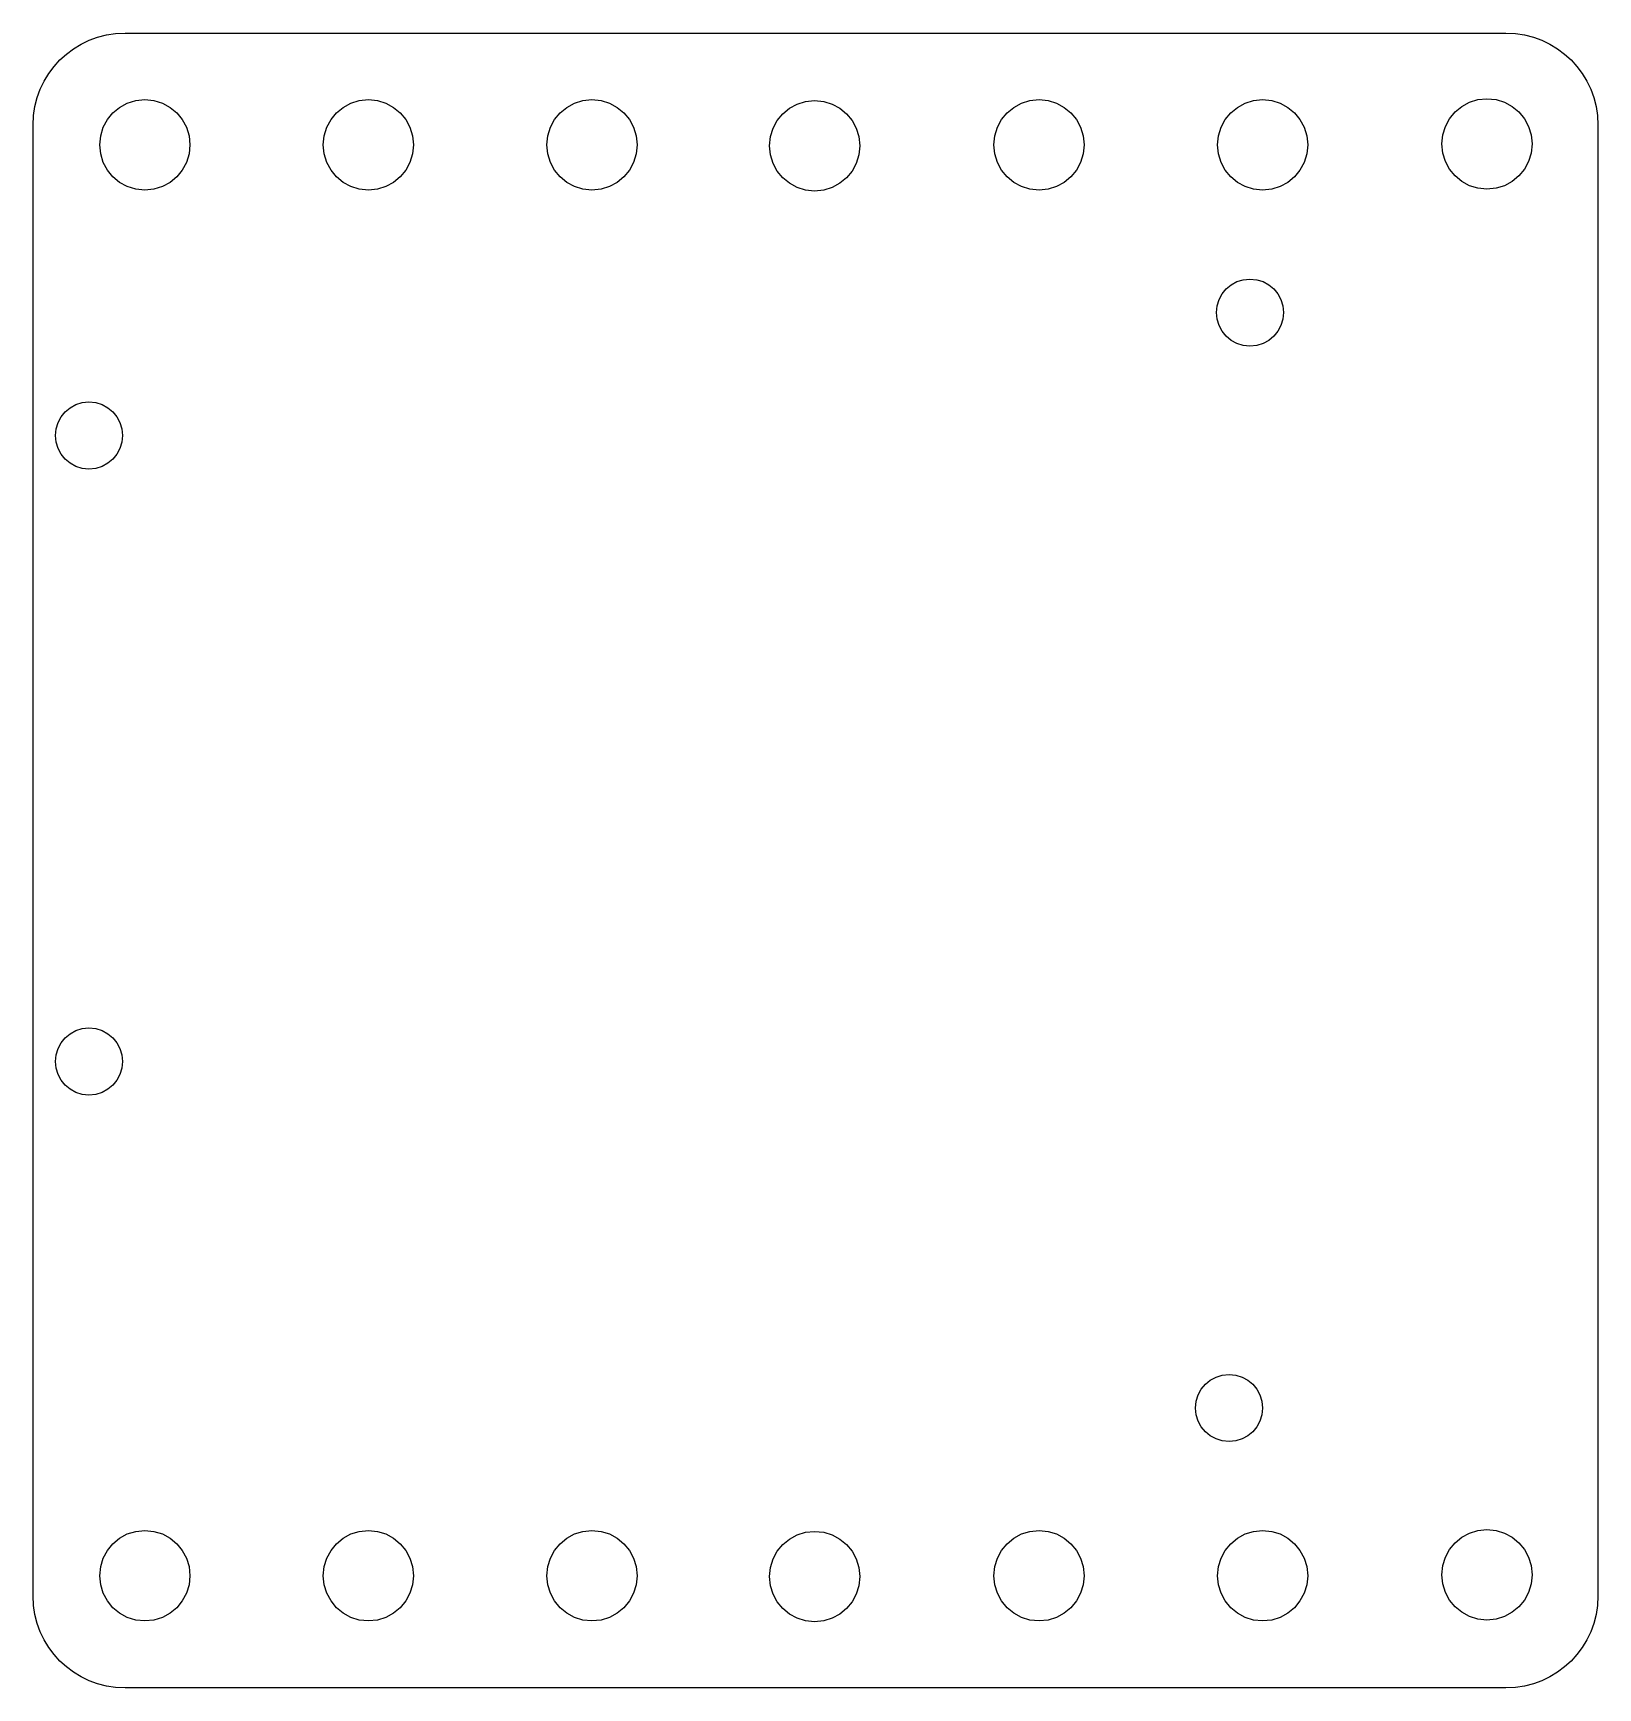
# Model space of a CAD drawing. Extents: x 0.2 to 70.2, y 0.2 to 74.2.
import ezdxf

# ---------------------------------------------------------------- set-up
doc = ezdxf.new("R2010")
doc.units = 0
doc.layers.add('Layer_1', color=7, linetype='CONTINUOUS')

msp = doc.modelspace()

# ---------------------------------------------------------------- linework, layer by layer
at = {"layer": 'Layer_1', "color": 1}
for points in [[(4.318702, 74.226262), (66.094313, 74.226262), (66.515925, 74.205095), (66.92509, 74.142992), (67.319773, 74.041976), (67.697942, 73.904083), (68.057555, 73.731349), (68.39658, 73.525809), (68.712982, 73.289501), (69.004721, 73.024458), (69.269762, 72.732719), (69.506072, 72.41632), (69.711611, 72.077295), (69.884346, 71.717682), (70.022239, 71.339512), (70.123255, 70.944827), (70.185358, 70.535665), (70.206525, 70.114053), (70.206525, 4.318717), (70.185358, 3.897105), (70.123255, 3.487942), (70.022239, 3.093257), (69.884346, 2.715088), (69.711611, 2.355475), (69.506072, 2.01645), (69.269762, 1.70005), (69.004721, 1.408311), (68.712982, 1.143268), (68.39658, 0.906961), (68.057555, 0.701421), (67.697942, 0.528687), (67.319773, 0.390793), (66.92509, 0.289777), (66.515925, 0.227674), (66.094313, 0.206508), (4.318702, 0.206508), (3.897092, 0.227674), (3.487926, 0.289777), (3.093242, 0.390793), (2.715074, 0.528687), (2.35546, 0.701421), (2.016435, 0.906961), (1.700034, 1.143268), (1.408295, 1.408311), (1.143253, 1.70005), (0.906945, 2.01645), (0.701405, 2.355475), (0.528671, 2.715088), (0.390778, 3.093257), (0.289762, 3.487942), (0.227659, 3.897105), (0.206507, 4.318717), (0.206507, 70.114053), (0.227659, 70.535665), (0.289762, 70.944827), (0.390778, 71.339512), (0.528671, 71.717682), (0.701405, 72.077295), (0.906945, 72.41632), (1.143253, 72.732719), (1.408295, 73.024458), (1.700034, 73.289501), (2.016435, 73.525809), (2.35546, 73.731349), (2.715074, 73.904083), (3.093242, 74.041976), (3.487926, 74.142992), (3.897092, 74.205095), (4.318702, 74.226262)], [(5.206505, 67.202509), (4.799881, 67.243624), (4.42115, 67.361545), (4.078424, 67.548134), (3.77982, 67.795252), (3.533448, 68.094761), (3.347423, 68.438524), (3.229859, 68.818403), (3.188867, 69.226259), (3.229859, 69.634116), (3.347423, 70.013994), (3.533448, 70.357757), (3.77982, 70.657267), (4.078424, 70.904385), (4.42115, 71.090973), (4.799881, 71.208894), (5.206505, 71.25001), (5.613129, 71.208894), (5.99186, 71.090973), (6.334586, 70.904385), (6.63319, 70.657267), (6.879563, 70.357757), (7.065587, 70.013994), (7.183151, 69.634116), (7.224143, 69.226259), (7.183151, 68.818403), (7.065587, 68.438524), (6.879563, 68.094761), (6.63319, 67.795252), (6.334586, 67.548134), (5.99186, 67.361545), (5.613129, 67.243624), (5.206505, 67.202509)], [(15.206505, 67.202509), (14.799881, 67.243624), (14.42115, 67.361545), (14.078424, 67.548134), (13.77982, 67.795252), (13.533448, 68.094761), (13.347423, 68.438524), (13.229859, 68.818403), (13.188867, 69.226259), (13.229859, 69.634116), (13.347423, 70.013994), (13.533448, 70.357757), (13.77982, 70.657267), (14.078424, 70.904385), (14.42115, 71.090973), (14.799881, 71.208894), (15.206505, 71.25001), (15.613129, 71.208894), (15.99186, 71.090973), (16.334586, 70.904385), (16.63319, 70.657267), (16.879562, 70.357757), (17.065587, 70.013994), (17.183151, 69.634116), (17.224143, 69.226259), (17.183151, 68.818403), (17.065587, 68.438524), (16.879562, 68.094761), (16.63319, 67.795252), (16.334586, 67.548134), (15.99186, 67.361545), (15.613129, 67.243624), (15.206505, 67.202509)], [(25.206505, 67.202509), (24.799881, 67.243624), (24.42115, 67.361545), (24.078424, 67.548134), (23.77982, 67.795252), (23.533447, 68.094761), (23.347423, 68.438524), (23.229859, 68.818403), (23.188867, 69.226259), (23.229859, 69.634116), (23.347423, 70.013994), (23.533447, 70.357757), (23.77982, 70.657267), (24.078424, 70.904385), (24.42115, 71.090973), (24.799881, 71.208894), (25.206505, 71.25001), (25.613129, 71.208894), (25.99186, 71.090973), (26.334586, 70.904385), (26.63319, 70.657267), (26.879562, 70.357757), (27.065587, 70.013994), (27.183151, 69.634116), (27.224143, 69.226259), (27.183151, 68.818403), (27.065587, 68.438524), (26.879562, 68.094761), (26.63319, 67.795252), (26.334586, 67.548134), (25.99186, 67.361545), (25.613129, 67.243624), (25.206505, 67.202509)], [(35.168289, 67.162374), (34.761665, 67.20349), (34.382934, 67.321411), (34.040208, 67.507999), (33.741604, 67.755117), (33.495231, 68.054627), (33.309207, 68.39839), (33.191643, 68.778268), (33.150651, 69.186124), (33.191643, 69.593981), (33.309207, 69.973859), (33.495231, 70.317623), (33.741604, 70.617132), (34.040208, 70.86425), (34.382934, 71.050838), (34.761665, 71.168759), (35.168289, 71.209875), (35.574913, 71.168759), (35.953644, 71.050838), (36.29637, 70.86425), (36.594974, 70.617132), (36.841346, 70.317623), (37.027371, 69.973859), (37.144935, 69.593981), (37.185927, 69.186124), (37.144935, 68.778268), (37.027371, 68.39839), (36.841346, 68.054627), (36.594974, 67.755117), (36.29637, 67.507999), (35.953644, 67.321411), (35.574913, 67.20349), (35.168289, 67.162374)], [(45.206504, 67.202509), (44.79988, 67.243624), (44.421149, 67.361545), (44.078423, 67.548134), (43.779819, 67.795252), (43.533447, 68.094761), (43.347422, 68.438524), (43.229858, 68.818403), (43.188866, 69.226259), (43.229858, 69.634116), (43.347422, 70.013994), (43.533447, 70.357757), (43.779819, 70.657267), (44.078423, 70.904385), (44.421149, 71.090973), (44.79988, 71.208894), (45.206504, 71.25001), (45.613128, 71.208894), (45.991859, 71.090973), (46.334585, 70.904385), (46.633189, 70.657267), (46.879562, 70.357757), (47.065586, 70.013994), (47.18315, 69.634116), (47.224142, 69.226259), (47.18315, 68.818403), (47.065586, 68.438524), (46.879562, 68.094761), (46.633189, 67.795252), (46.334585, 67.548134), (45.991859, 67.361545), (45.613128, 67.243624), (45.206504, 67.202509)], [(55.206507, 67.202509), (54.799883, 67.243624), (54.421152, 67.361545), (54.078426, 67.548134), (53.779822, 67.795252), (53.53345, 68.094761), (53.347425, 68.438524), (53.229861, 68.818403), (53.188869, 69.226259), (53.229861, 69.634116), (53.347425, 70.013994), (53.53345, 70.357757), (53.779822, 70.657267), (54.078426, 70.904385), (54.421152, 71.090973), (54.799883, 71.208894), (55.206507, 71.25001), (55.613131, 71.208894), (55.991862, 71.090973), (56.334588, 70.904385), (56.633192, 70.657267), (56.879564, 70.357757), (57.065589, 70.013994), (57.183153, 69.634116), (57.224145, 69.226259), (57.183153, 68.818403), (57.065589, 68.438524), (56.879564, 68.094761), (56.633192, 67.795252), (56.334588, 67.548134), (55.991862, 67.361545), (55.613131, 67.243624), (55.206507, 67.202509)], [(65.244722, 67.242644), (64.838098, 67.283759), (64.459367, 67.40168), (64.116641, 67.588269), (63.818037, 67.835387), (63.571665, 68.134896), (63.38564, 68.478659), (63.268076, 68.858538), (63.227085, 69.266394), (63.268076, 69.67425), (63.38564, 70.054129), (63.571665, 70.397892), (63.818037, 70.697402), (64.116641, 70.94452), (64.459367, 71.131108), (64.838098, 71.249029), (65.244722, 71.290144), (65.651346, 71.249029), (66.030078, 71.131108), (66.372803, 70.94452), (66.671407, 70.697402), (66.91778, 70.397892), (67.103804, 70.054129), (67.221368, 69.67425), (67.26236, 69.266394), (67.221368, 68.858538), (67.103804, 68.478659), (66.91778, 68.134896), (66.671407, 67.835387), (66.372803, 67.588269), (66.030078, 67.40168), (65.651346, 67.283759), (65.244722, 67.242644)], [(56.142062, 61.726257), (56.111586, 61.423955), (56.024183, 61.142392), (55.885884, 60.887596), (55.702721, 60.6656), (55.480725, 60.482436), (55.225928, 60.344137), (54.944363, 60.256736), (54.642061, 60.226256), (54.339758, 60.256736), (54.058193, 60.344137), (53.803397, 60.482436), (53.581401, 60.6656), (53.398237, 60.887596), (53.259938, 61.142392), (53.172535, 61.423955), (53.142059, 61.726257), (53.172535, 62.02856), (53.259938, 62.310127), (53.398237, 62.564923), (53.581401, 62.786919), (53.803397, 62.970083), (54.058193, 63.108381), (54.339758, 63.195783), (54.642061, 63.226263), (54.944363, 63.195783), (55.225928, 63.108381), (55.480725, 62.970083), (55.702721, 62.786919), (55.885884, 62.564923), (56.024183, 62.310127), (56.111586, 62.02856), (56.142062, 61.726257)], [(4.206507, 56.226257), (4.176031, 55.923955), (4.088628, 55.642391), (3.950329, 55.387596), (3.767166, 55.1656), (3.54517, 54.982436), (3.290373, 54.844137), (3.008808, 54.756736), (2.706506, 54.726256), (2.404203, 54.756736), (2.122638, 54.844137), (1.867842, 54.982436), (1.645846, 55.1656), (1.462682, 55.387596), (1.324383, 55.642391), (1.23698, 55.923955), (1.206504, 56.226257), (1.23698, 56.528559), (1.324383, 56.810127), (1.462682, 57.064923), (1.645846, 57.286919), (1.867842, 57.470082), (2.122638, 57.608381), (2.404203, 57.695782), (2.706506, 57.726262), (3.008808, 57.695782), (3.290373, 57.608381), (3.54517, 57.470082), (3.767166, 57.286919), (3.950329, 57.064923), (4.088628, 56.810127), (4.176031, 56.528559), (4.206507, 56.226257)], [(4.206507, 28.226257), (4.176031, 27.923954), (4.088628, 27.642391), (3.950329, 27.387595), (3.767166, 27.165599), (3.54517, 26.982436), (3.290373, 26.844137), (3.008808, 26.756735), (2.706505, 26.726255), (2.404203, 26.756735), (2.122638, 26.844137), (1.867841, 26.982436), (1.645845, 27.165599), (1.462682, 27.387595), (1.324383, 27.642391), (1.23698, 27.923954), (1.206504, 28.226257), (1.23698, 28.528559), (1.324383, 28.810126), (1.462682, 29.064922), (1.645845, 29.286918), (1.867841, 29.470082), (2.122638, 29.608381), (2.404203, 29.695782), (2.706505, 29.726262), (3.008808, 29.695782), (3.290373, 29.608381), (3.54517, 29.470082), (3.767166, 29.286918), (3.950329, 29.064922), (4.088628, 28.810126), (4.176031, 28.528559), (4.206507, 28.226257)], [(55.206506, 12.726257), (55.176031, 12.423954), (55.088628, 12.142391), (54.950329, 11.887595), (54.767166, 11.665599), (54.54517, 11.482435), (54.290373, 11.344137), (54.008808, 11.256735), (53.706505, 11.226255), (53.404203, 11.256735), (53.122638, 11.344137), (52.867841, 11.482435), (52.645845, 11.665599), (52.462682, 11.887595), (52.324383, 12.142391), (52.23698, 12.423954), (52.206504, 12.726257), (52.23698, 13.028559), (52.324383, 13.310126), (52.462682, 13.564922), (52.645845, 13.786918), (52.867841, 13.970082), (53.122638, 14.108381), (53.404203, 14.195782), (53.706505, 14.226262), (54.008808, 14.195782), (54.290373, 14.108381), (54.54517, 13.970082), (54.767166, 13.786918), (54.950329, 13.564922), (55.088628, 13.310126), (55.176031, 13.028559), (55.206506, 12.726257)], [(5.206505, 3.202507), (4.799881, 3.243623), (4.42115, 3.361544), (4.078424, 3.548132), (3.77982, 3.79525), (3.533448, 4.09476), (3.347423, 4.438523), (3.229859, 4.818401), (3.188867, 5.226257), (3.229859, 5.634114), (3.347423, 6.013992), (3.533448, 6.357756), (3.77982, 6.657265), (4.078424, 6.904383), (4.42115, 7.090971), (4.799881, 7.208892), (5.206505, 7.250008), (5.613129, 7.208892), (5.99186, 7.090971), (6.334586, 6.904383), (6.63319, 6.657265), (6.879563, 6.357756), (7.065587, 6.013992), (7.183151, 5.634114), (7.224143, 5.226257), (7.183151, 4.818401), (7.065587, 4.438523), (6.879563, 4.09476), (6.63319, 3.79525), (6.334586, 3.548132), (5.99186, 3.361544), (5.613129, 3.243623), (5.206505, 3.202507)], [(15.206505, 3.202507), (14.799881, 3.243623), (14.42115, 3.361544), (14.078424, 3.548132), (13.77982, 3.79525), (13.533448, 4.09476), (13.347423, 4.438523), (13.229859, 4.818401), (13.188867, 5.226257), (13.229859, 5.634114), (13.347423, 6.013992), (13.533448, 6.357756), (13.77982, 6.657265), (14.078424, 6.904383), (14.42115, 7.090971), (14.799881, 7.208892), (15.206505, 7.250008), (15.613129, 7.208892), (15.99186, 7.090971), (16.334586, 6.904383), (16.63319, 6.657265), (16.879562, 6.357756), (17.065587, 6.013992), (17.183151, 5.634114), (17.224143, 5.226257), (17.183151, 4.818401), (17.065587, 4.438523), (16.879562, 4.09476), (16.63319, 3.79525), (16.334586, 3.548132), (15.99186, 3.361544), (15.613129, 3.243623), (15.206505, 3.202507)], [(25.206505, 3.202507), (24.799881, 3.243623), (24.42115, 3.361544), (24.078424, 3.548132), (23.77982, 3.79525), (23.533447, 4.09476), (23.347423, 4.438523), (23.229859, 4.818401), (23.188867, 5.226257), (23.229859, 5.634114), (23.347423, 6.013992), (23.533447, 6.357756), (23.77982, 6.657265), (24.078424, 6.904383), (24.42115, 7.090971), (24.799881, 7.208892), (25.206505, 7.250008), (25.613129, 7.208892), (25.99186, 7.090971), (26.334586, 6.904383), (26.63319, 6.657265), (26.879562, 6.357756), (27.065587, 6.013992), (27.183151, 5.634114), (27.224143, 5.226257), (27.183151, 4.818401), (27.065587, 4.438523), (26.879562, 4.09476), (26.63319, 3.79525), (26.334586, 3.548132), (25.99186, 3.361544), (25.613129, 3.243623), (25.206505, 3.202507)], [(35.168289, 3.162372), (34.761665, 3.203488), (34.382934, 3.321409), (34.040208, 3.507997), (33.741604, 3.755115), (33.495231, 4.054625), (33.309207, 4.398388), (33.191643, 4.778266), (33.150651, 5.186123), (33.191643, 5.593979), (33.309207, 5.973858), (33.495231, 6.317621), (33.741604, 6.61713), (34.040208, 6.864248), (34.382934, 7.050837), (34.761665, 7.168757), (35.168289, 7.209873), (35.574913, 7.168757), (35.953644, 7.050837), (36.29637, 6.864248), (36.594974, 6.61713), (36.841346, 6.317621), (37.027371, 5.973858), (37.144935, 5.593979), (37.185927, 5.186123), (37.144935, 4.778266), (37.027371, 4.398388), (36.841346, 4.054625), (36.594974, 3.755115), (36.29637, 3.507997), (35.953644, 3.321409), (35.574913, 3.203488), (35.168289, 3.162372)], [(45.206504, 3.202507), (44.79988, 3.243623), (44.421149, 3.361544), (44.078423, 3.548132), (43.779819, 3.79525), (43.533447, 4.09476), (43.347422, 4.438523), (43.229858, 4.818401), (43.188866, 5.226257), (43.229858, 5.634114), (43.347422, 6.013992), (43.533447, 6.357756), (43.779819, 6.657265), (44.078423, 6.904383), (44.421149, 7.090971), (44.79988, 7.208892), (45.206504, 7.250008), (45.613128, 7.208892), (45.991859, 7.090971), (46.334585, 6.904383), (46.633189, 6.657265), (46.879562, 6.357756), (47.065586, 6.013992), (47.18315, 5.634114), (47.224142, 5.226257), (47.18315, 4.818401), (47.065586, 4.438523), (46.879562, 4.09476), (46.633189, 3.79525), (46.334585, 3.548132), (45.991859, 3.361544), (45.613128, 3.243623), (45.206504, 3.202507)], [(55.206507, 3.202507), (54.799883, 3.243623), (54.421152, 3.361544), (54.078426, 3.548132), (53.779822, 3.79525), (53.53345, 4.09476), (53.347425, 4.438523), (53.229861, 4.818401), (53.188869, 5.226257), (53.229861, 5.634114), (53.347425, 6.013992), (53.53345, 6.357756), (53.779822, 6.657265), (54.078426, 6.904383), (54.421152, 7.090971), (54.799883, 7.208892), (55.206507, 7.250008), (55.613131, 7.208892), (55.991862, 7.090971), (56.334588, 6.904383), (56.633192, 6.657265), (56.879564, 6.357756), (57.065589, 6.013992), (57.183153, 5.634114), (57.224145, 5.226257), (57.183153, 4.818401), (57.065589, 4.438523), (56.879564, 4.09476), (56.633192, 3.79525), (56.334588, 3.548132), (55.991862, 3.361544), (55.613131, 3.243623), (55.206507, 3.202507)], [(65.244722, 3.242642), (64.838098, 3.283757), (64.459367, 3.401678), (64.116641, 3.588267), (63.818037, 3.835385), (63.571665, 4.134894), (63.38564, 4.478657), (63.268076, 4.858536), (63.227085, 5.266392), (63.268076, 5.674249), (63.38564, 6.054127), (63.571665, 6.39789), (63.818037, 6.6974), (64.116641, 6.944518), (64.459367, 7.131106), (64.838098, 7.249027), (65.244722, 7.290143), (65.651346, 7.249027), (66.030078, 7.131106), (66.372803, 6.944518), (66.671407, 6.6974), (66.91778, 6.39789), (67.103804, 6.054127), (67.221368, 5.674249), (67.26236, 5.266392), (67.221368, 4.858536), (67.103804, 4.478657), (66.91778, 4.134894), (66.671407, 3.835385), (66.372803, 3.588267), (66.030078, 3.401678), (65.651346, 3.283757), (65.244722, 3.242642)]]:
    msp.add_lwpolyline(points, dxfattribs=at)

doc.saveas('drawing.dxf')
